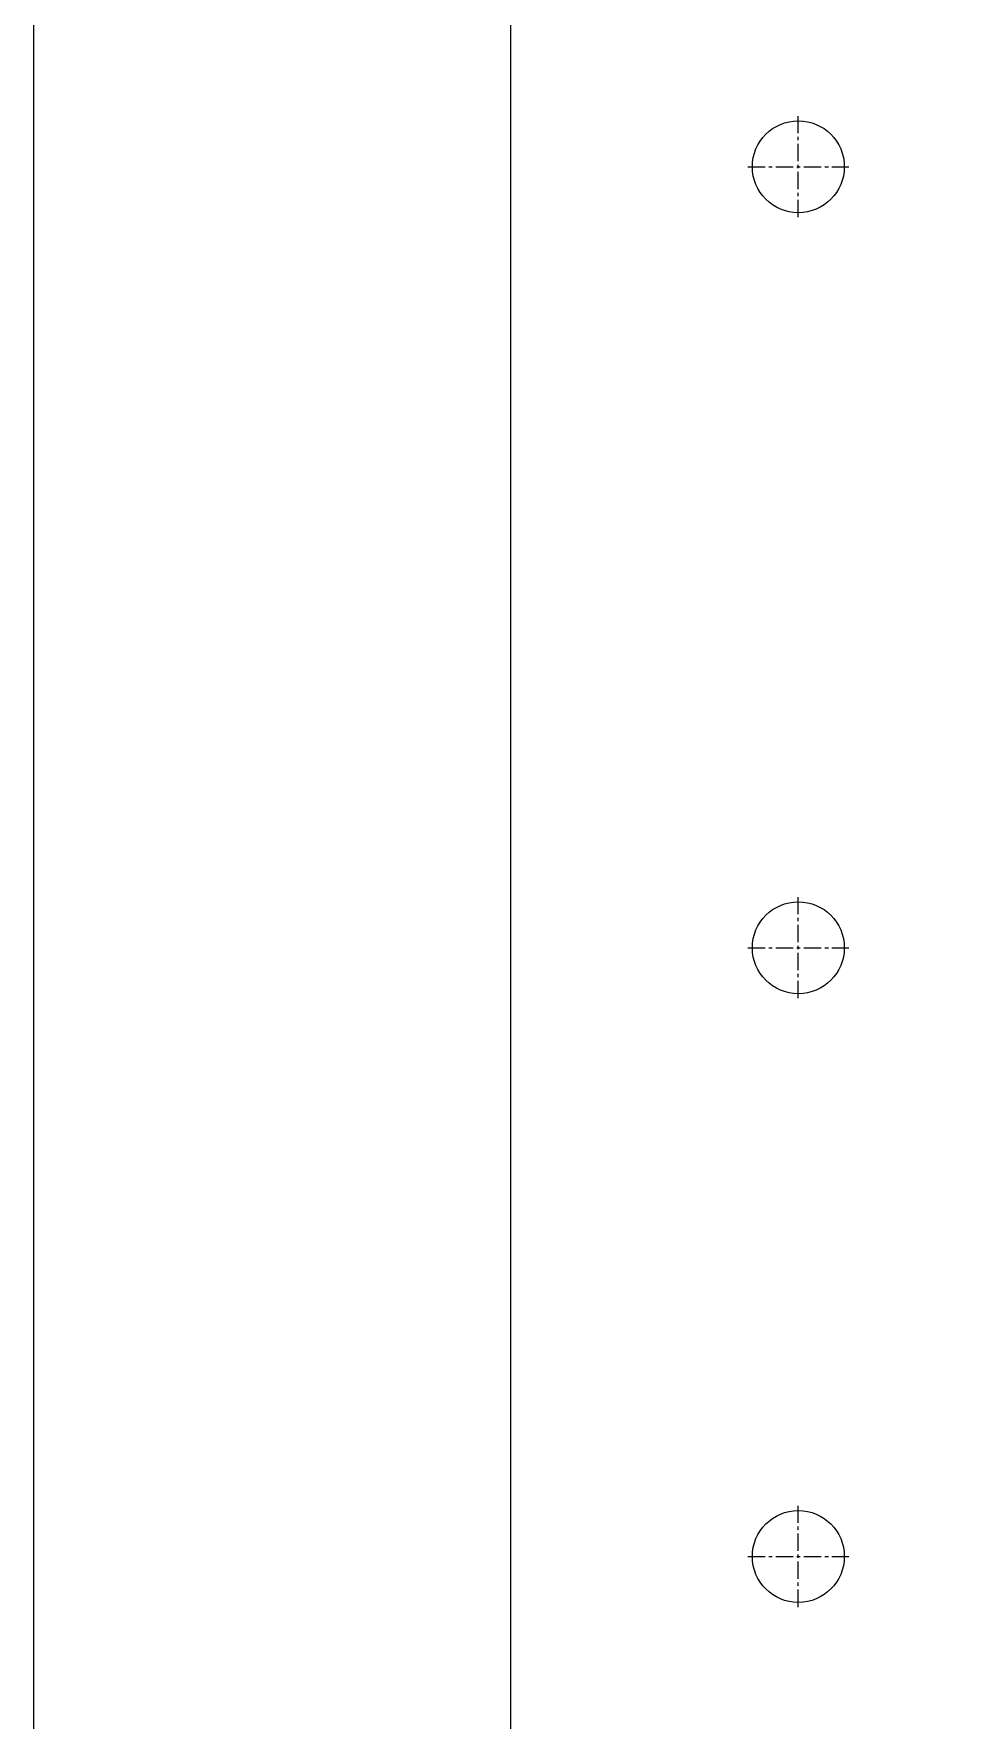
# Model space of a CAD drawing. Header units: millimetres. Extents: x 3054 to 4939, y -1170 to 130.
# Drawn here: x 3188.7 to 3269, y -824 to -677.1 of the extents above; entities that cross this region are included whole.
import ezdxf

# ---------------------------------------------------------------- set-up
doc = ezdxf.new("R2010")
doc.units = ezdxf.units.MM
doc.header["$LTSCALE"] = 16.335
doc.linetypes.add('CENTER', pattern=[0.6, 0.375, -0.075, 0.075, -0.075])
doc.layers.get('0').update_dxf_attribs({"linetype": 'CONTINUOUS'})
doc.layers.add('11', color=7, linetype='CONTINUOUS')

msp = doc.modelspace()

# ---------------------------------------------------------------- linework, layer by layer
msp.add_lwpolyline([(3188.658, -573.544), (3773.556, -573.544), (3773.556, -1030.126), (3188.658, -1030.126)], close=True)
at = {"layer": '11', "color": 7, "linetype": 'Continuous'}
msp.add_line((3230.177, -938.718), (3230.177, -632.718), dxfattribs=at)
at = {"layer": '11', "color": 1, "linetype": 'CENTER', "ltscale": 0.248791}
for p, q in [((3255.177, -693.117), (3255.177, -684.317)), ((3250.777, -688.717), (3259.577, -688.717)), ((3255.177, -761.117), (3255.177, -752.317)), ((3250.777, -756.717), (3259.577, -756.717)), ((3255.177, -814.118), (3255.177, -805.318)), ((3250.777, -809.718), (3259.577, -809.718))]:
    msp.add_line(p, q, dxfattribs=at)
at = {"layer": '11', "color": 7, "linetype": 'Continuous'}
for centre in [(3255.177, -688.717), (3255.177, -756.717), (3255.177, -809.718)]:
    msp.add_circle(centre, 4, dxfattribs=at)

doc.saveas('drawing.dxf')
